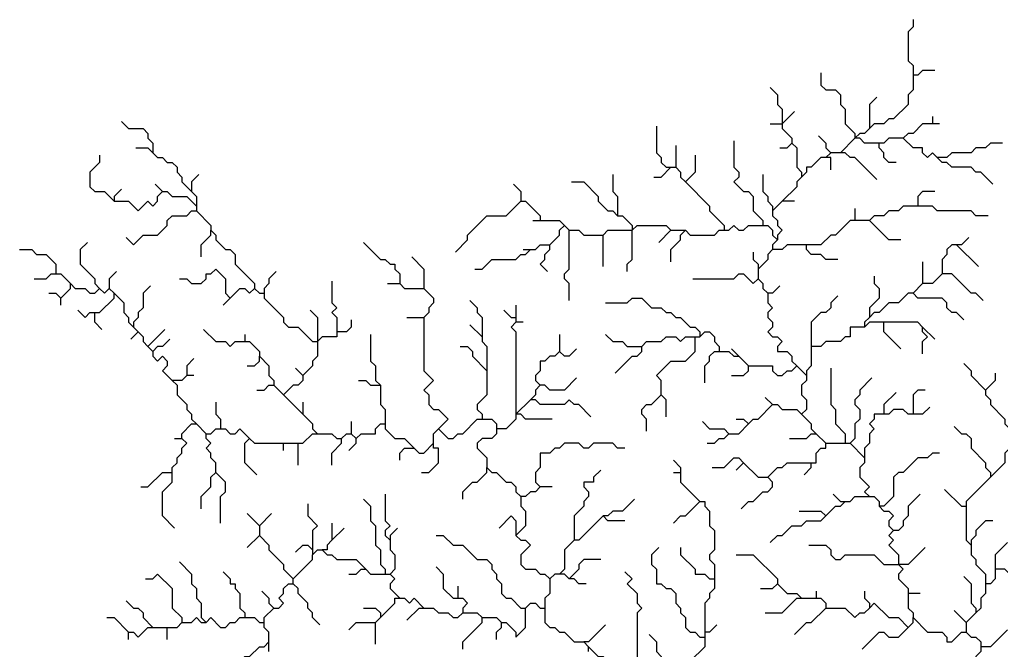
# Model space of a CAD drawing. Header units: inches. Extents: x 75.53 to 79.88, y 10.17 to 13.53.
# Drawn here: x 75.542 to 77.231, y 12.448 to 13.533 of the extents above; entities that cross this region are included whole.
import ezdxf

# ---------------------------------------------------------------- set-up
doc = ezdxf.new("R2010")
doc.units = ezdxf.units.IN
doc.header["$MEASUREMENT"] = 0
doc.layers.add('riv_cauvery', color=7, linetype='Continuous', lineweight=30, true_color=0x00ab36)

msp = doc.modelspace()

# ---------------------------------------------------------------- linework, layer by layer
at = {"layer": 'riv_cauvery'}
for p, q in [((76.875, 13.375), (76.8542, 13.3542)), ((77.1125, 13.3667), (77.1125, 13.3542)), ((76.8333, 13.3542), (76.8542, 13.3542)), ((77.125, 13.3542), (77.1125, 13.3542)), ((76.6708, 13.3167), (76.6708, 13.2792)), ((76.9792, 13.3292), (76.9542, 13.3042)), ((76.9375, 13.3042), (76.9292, 13.2958)), ((76.9542, 13.3042), (76.9375, 13.3042)), ((76.6625, 13.2792), (76.6708, 13.2792)), ((75.775, 13.25), (75.7875, 13.2375)), ((76.8542, 13.2208), (76.8375, 13.2042)), ((76.875, 13.2208), (76.8542, 13.2208)), ((75.8458, 13.2125), (75.8458, 13.2042)), ((76.9792, 13.2083), (76.9792, 13.1875)), ((76.425, 13.1875), (76.4375, 13.1875)), ((76.4792, 13.1792), (76.4875, 13.1708)), ((77.0042, 13.1875), (76.9792, 13.1875)), ((76.5458, 13.1083), (76.5458, 13.1625)), ((76.6417, 13.15), (76.6625, 13.1708)), ((76.6625, 13.1708), (76.6875, 13.1708)), ((77.1917, 13.1083), (77.1542, 13.1458)), ((76.4083, 13.1375), (76.4208, 13.1375)), ((77.0958, 13.1167), (77.0958, 13.0792)), ((76.8125, 13.1042), (76.8125, 13.0875)), ((76.175, 13.0792), (76.1958, 13.0792)), ((77.0958, 13.0792), (77.0792, 13.0625)), ((75.6958, 13.0708), (75.7042, 13.0625)), ((75.6125, 13.0417), (75.6125, 13.0542)), ((75.8917, 13.0417), (75.9042, 13.0542)), ((76.3958, 13.0417), (76.3958, 13.0208)), ((76.2083, 13.0208), (76.2375, 13.0208)), ((76.3958, 13.0208), (76.3958, 13.0125)), ((76.4083, 13.0125), (76.3958, 13.0125)), ((75.7333, 12.9833), (75.7458, 12.9958)), ((75.7375, 13.0042), (75.7458, 12.9958)), ((75.7917, 13), (75.7625, 12.9708)), ((76.3167, 13.0083), (76.3375, 12.9875)), ((77.1167, 12.9833), (77.0958, 13.0042)), ((75.9292, 12.9917), (75.9292, 12.9792)), ((76.4708, 12.9917), (76.4708, 12.9625)), ((76.7042, 12.9875), (76.7125, 12.9875)), ((75.7625, 12.9708), (75.7708, 12.9625)), ((76.7667, 12.9667), (76.7792, 12.9542)), ((76.7792, 12.9542), (76.7958, 12.9375)), ((76.0167, 12.9333), (76.0292, 12.9208)), ((76.8792, 12.9375), (76.8958, 12.9208)), ((75.8417, 12.9208), (75.8292, 12.9208)), ((75.9792, 12.9042), (75.9958, 12.8875)), ((75.9958, 12.8875), (76.0292, 12.8542)), ((76.0292, 12.875), (76.0292, 12.8542)), ((76.4208, 12.8792), (76.3958, 12.8542)), ((76.825, 12.8833), (76.8375, 12.8708)), ((76.1125, 12.8417), (76.1125, 12.8208)), ((75.8458, 12.8375), (75.8625, 12.8208)), ((75.8083, 12.8125), (75.8208, 12.8125)), ((76.1125, 12.8208), (76.1208, 12.8125)), ((76.9125, 12.8208), (76.9292, 12.8042)), ((75.9958, 12.8042), (76.0208, 12.8042)), ((75.9958, 12.7917), (75.9958, 12.8042)), ((76.0208, 12.7667), (76.0208, 12.8042)), ((76.9292, 12.8042), (76.9625, 12.8042)), ((76.9625, 12.8042), (76.9708, 12.8042)), ((76.9708, 12.8042), (76.9958, 12.7792)), ((76.775, 12.7583), (76.7875, 12.7708)), ((77.2375, 12.7708), (77.2125, 12.7458)), ((76.6667, 12.7542), (76.6792, 12.7542)), ((76.4583, 12.7292), (76.4375, 12.7292)), ((75.9333, 12.6833), (75.9542, 12.6625)), ((75.975, 12.6833), (75.9542, 12.6625)), ((75.9542, 12.6625), (75.9542, 12.6458)), ((76.0792, 12.6667), (76.0792, 12.6375)), ((76.1, 12.6583), (76.0792, 12.6375)), ((75.9333, 12.625), (75.9542, 12.6458)), ((76.0458, 12.6208), (76.0458, 12.6125)), ((76.0125, 12.5625), (76.0125, 12.5708)), ((76.1708, 12.5792), (76.1792, 12.5792)), ((76.2958, 12.5583), (76.2958, 12.5375)), ((76.8875, 12.5375), (76.9125, 12.5375)), ((76.9125, 12.55), (76.9125, 12.5375)), ((77.0917, 12.5458), (77.0708, 12.5458)), ((76.1542, 12.4958), (76.1625, 12.5042)), ((77.15, 12.5167), (77.1708, 12.4958)), ((77.1875, 12.5125), (77.1708, 12.4958)), ((75.7708, 12.4875), (75.7958, 12.4875)), ((75.7958, 12.4667), (75.7958, 12.4875)), ((76.1542, 12.4583), (76.1542, 12.4958)), ((77.1708, 12.4958), (77.1708, 12.4792)), ((75.7292, 12.4667), (75.7292, 12.4792)), ((76.7208, 12.4792), (76.7208, 12.4708)), ((75.9708, 12.4458), (75.9708, 12.4625)), ((76.5125, 12.4625), (76.5208, 12.4542)), ((76.5208, 12.4458), (76.5208, 12.4542))]:
    msp.add_line(p, q, dxfattribs=at)
for points in [[(77.0792, 13.5333), (77.0792, 13.5208), (77.0708, 13.5125), (77.0708, 13.4625), (77.0792, 13.4542), (77.0792, 13.4375)], [(76.9208, 13.4417), (76.9208, 13.4208), (76.9292, 13.4125), (76.9458, 13.4125), (76.9542, 13.4042), (76.9542, 13.3875), (76.9625, 13.3792), (76.9625, 13.3542), (76.9792, 13.3375), (76.9792, 13.3292)], [(77.0792, 13.4375), (77.0792, 13.4125), (77.0708, 13.4042), (77.0708, 13.3875), (77.0458, 13.3625), (77.0375, 13.3625), (77.0292, 13.3542), (77.0125, 13.3542), (77.0042, 13.3458)], [(77.1167, 13.4458), (77.0958, 13.4458), (77.0875, 13.4375), (77.0792, 13.4375)], [(76.8333, 13.4167), (76.8458, 13.4042), (76.8458, 13.3875), (76.8542, 13.3792), (76.8542, 13.3542)], [(77.0167, 13.4), (77.0042, 13.3875), (77.0042, 13.3458)], [(75.7167, 13.3583), (75.7292, 13.3458), (75.7542, 13.3458), (75.7625, 13.3375), (75.7625, 13.3292), (75.7708, 13.3208), (75.7708, 13.3042)], [(76.6375, 13.35), (76.6375, 13.3042), (76.6458, 13.2958), (76.6458, 13.2875), (76.6542, 13.2792), (76.6625, 13.2792)], [(76.8542, 13.3542), (76.8542, 13.3458), (76.8708, 13.3292), (76.8708, 13.3208)], [(77.1125, 13.3542), (77.0958, 13.3542), (77.0792, 13.3375), (77.0708, 13.3375), (77.0625, 13.3292)], [(76.9167, 13.3333), (76.9292, 13.3208), (76.9292, 13.3125), (76.9375, 13.3042)], [(77.0042, 13.3458), (76.9958, 13.3375), (76.9875, 13.3375), (76.9792, 13.3292)], [(76.7708, 13.325), (76.7708, 13.2792), (76.7792, 13.2708), (76.7792, 13.2625), (76.7708, 13.2542), (76.7875, 13.2375), (76.7958, 13.2375), (76.8042, 13.2292), (76.8042, 13.2042), (76.8208, 13.1875), (76.8208, 13.1792)], [(76.85, 13.3125), (76.8625, 13.3125), (76.8708, 13.3208)], [(76.8708, 13.3208), (76.8792, 13.3125), (76.8792, 13.2792), (76.8875, 13.2708), (76.8875, 13.2625)], [(77.0208, 13.3208), (76.9958, 13.3208), (76.9875, 13.3292), (76.9792, 13.3292)], [(77.0625, 13.3292), (77.0375, 13.3292), (77.0292, 13.3208), (77.0208, 13.3208)], [(77.05, 13.2875), (77.0375, 13.2875), (77.0292, 13.2958), (77.0292, 13.3042), (77.0208, 13.3125), (77.0208, 13.3208)], [(77.1208, 13.2958), (77.1125, 13.3042), (77.1042, 13.2958), (77.0958, 13.3042), (77.0958, 13.3125), (77.0792, 13.3125), (77.0625, 13.3292)], [(77.2333, 13.3208), (77.2125, 13.3208), (77.2042, 13.3125), (77.1875, 13.3125), (77.1792, 13.3042), (77.1458, 13.3042), (77.1375, 13.2958), (77.1208, 13.2958)], [(75.6792, 13.3), (75.6792, 13.2875), (75.6625, 13.2708), (75.6625, 13.2458), (75.6708, 13.2375), (75.6875, 13.2375), (75.7042, 13.2208)], [(75.7417, 13.3125), (75.7625, 13.3125), (75.7708, 13.3042)], [(75.7708, 13.3042), (75.7792, 13.2958), (75.7875, 13.2958), (75.7958, 13.2875), (75.8042, 13.2875), (75.8125, 13.2792), (75.8125, 13.2708), (75.8208, 13.2625), (75.8208, 13.2542), (75.8375, 13.2375)], [(76.7042, 13.3), (76.7042, 13.2708), (76.6875, 13.2542)], [(77.0167, 13.2583), (76.9792, 13.2958), (76.9708, 13.2958), (76.9625, 13.3042), (76.9542, 13.3042)], [(76.9292, 13.2958), (76.9208, 13.2958), (76.9042, 13.2792), (76.8958, 13.2792), (76.8958, 13.2708), (76.8875, 13.2625)], [(76.9375, 13.275), (76.9375, 13.2958), (76.9292, 13.2958)], [(77.2167, 13.25), (77.1958, 13.2708), (77.1875, 13.2708), (77.1792, 13.2792), (77.1458, 13.2792), (77.1375, 13.2875), (77.1292, 13.2875), (77.1208, 13.2958)], [(75.85, 13.2667), (75.8375, 13.2542), (75.8375, 13.2375)], [(76.5625, 13.2667), (76.5625, 13.2375), (76.5708, 13.2292), (76.5708, 13.1958)], [(76.6333, 13.2625), (76.6458, 13.2625), (76.6625, 13.2792)], [(76.6708, 13.2792), (76.6792, 13.2708), (76.6792, 13.2625), (76.6875, 13.2542)], [(76.8208, 13.2667), (76.8208, 13.2375), (76.8292, 13.2292), (76.8292, 13.2208), (76.8375, 13.2125), (76.8375, 13.2042)], [(76.3917, 13.25), (76.4042, 13.2375), (76.4042, 13.2208)], [(76.4917, 13.2542), (76.5125, 13.2542), (76.5375, 13.2292), (76.5375, 13.2208), (76.5542, 13.2042), (76.5625, 13.2042), (76.5708, 13.1958)], [(76.6875, 13.2542), (76.7292, 13.2125), (76.7292, 13.2042), (76.7542, 13.1792), (76.7542, 13.1708)], [(76.8875, 13.2625), (76.8792, 13.2542), (76.8792, 13.2458), (76.8542, 13.2208)], [(75.7167, 13.2417), (75.7042, 13.2292), (75.7042, 13.2208)], [(75.7042, 13.2208), (75.7292, 13.2208), (75.7458, 13.2042), (75.7625, 13.2208), (75.7708, 13.2125), (75.7792, 13.2208), (75.7792, 13.2292), (75.7875, 13.2375)], [(75.7875, 13.2375), (75.7958, 13.2375), (75.8042, 13.2292), (75.8292, 13.2292), (75.8458, 13.2125)], [(75.8375, 13.2375), (75.8458, 13.2292), (75.8458, 13.2125)], [(77.1167, 13.2375), (77.0958, 13.2375), (77.0875, 13.2292), (77.0875, 13.2125)], [(76.2917, 13.1333), (76.3125, 13.1542), (76.3125, 13.1625), (76.3458, 13.1958), (76.3792, 13.1958), (76.4042, 13.2208)], [(76.4042, 13.2208), (76.4125, 13.2208), (76.4375, 13.1958), (76.4375, 13.1875)], [(75.725, 13.1583), (75.7375, 13.1458), (75.7542, 13.1625), (75.7792, 13.1625), (75.7958, 13.1792), (75.7958, 13.1875), (75.8042, 13.1958), (75.8292, 13.1958), (75.8375, 13.2042), (75.8458, 13.2042)], [(75.8458, 13.2042), (75.8708, 13.1792), (75.8708, 13.1708)], [(76.5708, 13.1958), (76.5792, 13.1958), (76.5958, 13.1792), (76.5958, 13.1708)], [(76.8375, 13.2042), (76.8375, 13.1958), (76.8458, 13.1875), (76.8458, 13.1792), (76.8542, 13.1708), (76.8458, 13.1625), (76.8458, 13.1542)], [(77.0875, 13.2125), (77.0625, 13.2125), (77.0542, 13.2042), (77.0375, 13.2042), (77.0292, 13.1958), (77.0125, 13.1958), (77.0042, 13.1875)], [(77.2083, 13.1958), (77.1875, 13.1958), (77.1792, 13.2042), (77.1208, 13.2042), (77.1125, 13.2125), (77.0875, 13.2125)], [(76.4375, 13.1875), (76.4708, 13.1875), (76.4792, 13.1792)], [(76.4542, 13.1458), (76.4708, 13.1625), (76.4708, 13.1708), (76.4792, 13.1792)], [(76.5958, 13.1708), (76.6042, 13.1792), (76.6542, 13.1792), (76.6625, 13.1708)], [(76.7542, 13.1708), (76.7625, 13.1708), (76.7708, 13.1792), (76.7792, 13.1708), (76.7875, 13.1708), (76.7958, 13.1792), (76.8208, 13.1792)], [(76.8208, 13.1792), (76.8292, 13.1792), (76.8375, 13.1708), (76.8375, 13.1625), (76.8458, 13.1542)], [(76.9792, 13.1875), (76.9708, 13.1875), (76.9458, 13.1625), (76.9375, 13.1625), (76.9208, 13.1458), (76.8958, 13.1458)], [(77.0583, 13.1542), (77.0375, 13.1542), (77.0042, 13.1875)], [(75.8542, 13.125), (75.8542, 13.1458), (75.8708, 13.1625), (75.8708, 13.1708)], [(75.8708, 13.1708), (75.8792, 13.1625), (75.8792, 13.1542), (75.8958, 13.1375), (75.9042, 13.1375), (75.9125, 13.1292), (75.9125, 13.1125), (75.9458, 13.0792), (75.9458, 13.0708)], [(76.4875, 13.05), (76.4875, 13.0792), (76.4792, 13.0875), (76.4792, 13.0958), (76.4875, 13.1042), (76.4875, 13.1708)], [(76.4875, 13.1708), (76.5042, 13.1708), (76.5125, 13.1625), (76.5458, 13.1625)], [(76.5458, 13.1625), (76.5542, 13.1708), (76.5958, 13.1708)], [(76.5875, 13.1), (76.5875, 13.1125), (76.5958, 13.1208), (76.5958, 13.1708)], [(76.6625, 13.1167), (76.6625, 13.1375), (76.6792, 13.1542), (76.6792, 13.1625), (76.6875, 13.1708)], [(76.6875, 13.1708), (76.6958, 13.1625), (76.7375, 13.1625), (76.7458, 13.1708), (76.7542, 13.1708)], [(75.6583, 13.15), (75.6458, 13.1375), (75.6458, 13.1125), (75.6708, 13.0875), (75.6708, 13.0792), (75.6792, 13.0708)], [(76.1333, 13.15), (76.1625, 13.1208), (76.1708, 13.1208), (76.1792, 13.1125), (76.1875, 13.1125), (76.1875, 13.1042), (76.1958, 13.0958), (76.1958, 13.0792)], [(76.4208, 13.1375), (76.4292, 13.1375), (76.4375, 13.1458), (76.4542, 13.1458)], [(76.45, 13.1), (76.4375, 13.1125), (76.4458, 13.1208), (76.4458, 13.1292), (76.4542, 13.1375), (76.4542, 13.1458)], [(76.8458, 13.1542), (76.8375, 13.1458), (76.8375, 13.1375)], [(76.8958, 13.1458), (76.8625, 13.1458), (76.8542, 13.1375), (76.8375, 13.1375)], [(76.95, 13.1208), (76.9292, 13.1208), (76.9208, 13.1292), (76.9042, 13.1292), (76.8958, 13.1375), (76.8958, 13.1458)], [(77.1542, 13.1458), (77.1458, 13.1458), (77.1375, 13.1375), (77.1375, 13.1292), (77.1292, 13.1208), (77.1292, 13.0958)], [(77.175, 13.1583), (77.1625, 13.1458), (77.1542, 13.1458)], [(75.5417, 13.1375), (75.5625, 13.1375), (75.5708, 13.1292), (75.5875, 13.1292), (75.6042, 13.1125), (75.6042, 13.0958)], [(76.325, 13.1042), (76.3375, 13.1042), (76.3542, 13.1208), (76.3958, 13.1208), (76.4042, 13.1292), (76.4125, 13.1292), (76.4208, 13.1375)], [(76.8042, 13.1333), (76.8042, 13.1208), (76.8125, 13.1125), (76.8125, 13.1042)], [(76.8375, 13.1375), (76.8292, 13.1292), (76.8292, 13.1208), (76.8125, 13.1042)], [(76.2167, 13.125), (76.2375, 13.1042), (76.2375, 13.0708)], [(75.5667, 13.0875), (75.5875, 13.0875), (75.5958, 13.0958), (75.6042, 13.0958)], [(75.6042, 13.0958), (75.6125, 13.0958), (75.6292, 13.0792)], [(75.7083, 13.1), (75.6958, 13.0875), (75.6958, 13.0708)], [(75.8167, 13.0875), (75.8292, 13.0875), (75.8375, 13.0792), (75.8542, 13.0792), (75.8625, 13.0875), (75.8625, 13.0958), (75.8708, 13.0958), (75.8792, 13.1042), (75.8958, 13.0875), (75.8958, 13.0625), (75.9042, 13.0542)], [(75.9833, 13.1), (75.9708, 13.0875), (75.9708, 13.0792), (75.9625, 13.0708), (75.9625, 13.0625)], [(76.7, 13.0875), (76.7708, 13.0875), (76.7792, 13.0958), (76.7875, 13.0958), (76.8042, 13.0792), (76.8125, 13.0875)], [(77.1292, 13.0958), (77.1125, 13.0792), (77.0958, 13.0792)], [(77.2, 13.05), (77.1875, 13.0625), (77.1792, 13.0625), (77.1458, 13.0958), (77.1292, 13.0958)], [(75.6125, 13.0542), (75.6292, 13.0708), (75.6292, 13.0792)], [(75.6292, 13.0792), (75.6375, 13.0708), (75.6542, 13.0708), (75.6625, 13.0625), (75.6708, 13.0625), (75.6792, 13.0708)], [(76.0792, 13.0833), (76.0792, 13.0458), (76.0875, 13.0375), (76.0792, 13.0292), (76.0875, 13.0208), (76.0875, 12.9958)], [(76.1958, 13.0792), (76.2042, 13.0708), (76.2375, 13.0708)], [(76.8125, 13.0875), (76.8208, 13.0792), (76.8208, 13.0708), (76.8292, 13.0625)], [(77.0125, 13.0917), (77.0125, 13.0792), (77.0208, 13.0708), (77.0208, 13.0542), (77.0042, 13.0375), (77.0042, 13.0208)], [(75.5917, 13.0625), (75.6042, 13.0625), (75.6125, 13.0542)], [(75.6708, 13.0292), (75.6792, 13.0292), (75.7042, 13.0542), (75.7042, 13.0625)], [(75.6792, 13.0708), (75.6875, 13.0625), (75.6958, 13.0708)], [(75.7042, 13.0625), (75.7208, 13.0458), (75.7208, 13.0292), (75.7292, 13.0208), (75.7292, 13.0125), (75.7375, 13.0042)], [(75.7667, 13.075), (75.7542, 13.0625), (75.7542, 13.0375), (75.7458, 13.0292), (75.7458, 13.0208), (75.7375, 13.0125), (75.7375, 13.0042)], [(75.9042, 13.0542), (75.9208, 13.0708), (75.9292, 13.0708), (75.9375, 13.0625), (75.9458, 13.0708)], [(75.9458, 13.0708), (75.9542, 13.0625), (75.9625, 13.0625)], [(75.9625, 13.0625), (75.9625, 13.0542), (75.9958, 13.0208), (75.9958, 13.0125), (76.0042, 13.0042), (76.0208, 13.0042), (76.0458, 12.9792), (76.0542, 12.9792)], [(76.2375, 13.0708), (76.2542, 13.0542), (76.2542, 13.0458), (76.2458, 13.0375), (76.2458, 13.0292), (76.2375, 13.0208)], [(76.85, 13.075), (76.8375, 13.0625), (76.8292, 13.0625)], [(76.8292, 13.0625), (76.8292, 13.0458), (76.8375, 13.0375), (76.8292, 13.0292), (76.8292, 13.0208), (76.8375, 13.0125), (76.8375, 13.0042), (76.8292, 12.9958), (76.8375, 12.9875), (76.8458, 12.9875), (76.8542, 12.9792), (76.8458, 12.9708), (76.8458, 12.9625), (76.8625, 12.9625), (76.8708, 12.9542), (76.8708, 12.9458), (76.8792, 12.9375)], [(77.0792, 13.0625), (77.0708, 13.0625), (77.0542, 13.0458), (77.0375, 13.0458), (77.0208, 13.0292), (77.0125, 13.0292), (77.0042, 13.0208)], [(77.1667, 13.0167), (77.1542, 13.0292), (77.1458, 13.0292), (77.1375, 13.0375), (77.1375, 13.0458), (77.1292, 13.0542), (77.0875, 13.0542), (77.0792, 13.0625)], [(76.3167, 13.05), (76.3292, 13.0375), (76.3292, 13.0292), (76.3375, 13.0208), (76.3375, 12.9875)], [(76.55, 13.0458), (76.5875, 13.0458), (76.5958, 13.0542), (76.6125, 13.0542), (76.6292, 13.0375), (76.6458, 13.0375), (76.6542, 13.0292), (76.6625, 13.0292), (76.6708, 13.0208), (76.6792, 13.0208), (76.6958, 13.0042), (76.7042, 13.0042), (76.7125, 12.9958), (76.7125, 12.9875)], [(76.95, 13.0583), (76.9375, 13.0458), (76.9375, 13.0375), (76.9292, 13.0292), (76.9208, 13.0292), (76.9042, 13.0125), (76.9042, 12.9708)], [(75.6417, 13.0333), (75.6542, 13.0208), (75.6625, 13.0292), (75.6708, 13.0292)], [(75.6833, 13), (75.6708, 13.0125), (75.6708, 13.0292)], [(76.0417, 13.0333), (76.0542, 13.0208), (76.0542, 12.9792)], [(76.375, 13.0333), (76.3875, 13.0208), (76.3958, 13.0208)], [(76.1125, 13.0167), (76.1125, 13.0042), (76.1042, 12.9958), (76.0875, 12.9958)], [(76.2375, 13.0208), (76.2375, 12.9292), (76.2542, 12.9125), (76.2375, 12.8958), (76.2458, 12.8875), (76.2458, 12.8708), (76.2542, 12.8625), (76.2625, 12.8625), (76.2792, 12.8458), (76.2625, 12.8292)], [(76.3958, 13.0125), (76.3875, 13.0042), (76.3958, 12.9958), (76.3958, 12.8542)], [(77.0042, 13.0208), (76.9958, 13.0125), (76.9958, 13.0042)], [(77.0292, 13.0125), (77.0042, 13.0125), (76.9958, 13.0042)], [(77.0958, 13.0042), (77.0875, 13.0125), (77.0292, 13.0125)], [(77.0583, 12.9667), (77.0292, 12.9958), (77.0292, 13.0125)], [(75.7458, 12.9958), (75.7542, 12.9875), (75.7542, 12.9792), (75.7625, 12.9708)], [(75.8583, 13), (75.8792, 12.9792), (75.8958, 12.9792), (75.9042, 12.9708), (75.9125, 12.9792), (75.9292, 12.9792)], [(76.0875, 12.9958), (76.0875, 12.9875), (76.0625, 12.9875), (76.0542, 12.9792)], [(76.7125, 12.9875), (76.7208, 12.9958), (76.7292, 12.9958), (76.7375, 12.9875), (76.7375, 12.9792), (76.7458, 12.9708), (76.7458, 12.9625)], [(76.9958, 13.0042), (76.9708, 13.0042), (76.9708, 12.9875), (76.9625, 12.9875), (76.9542, 12.9792), (76.9292, 12.9792), (76.9208, 12.9708), (76.9042, 12.9708)], [(77.0958, 12.9583), (77.0958, 12.9792), (77.1042, 12.9875), (77.0958, 12.9958), (77.0958, 13.0042)], [(75.8, 12.9833), (75.7875, 12.9708), (75.7792, 12.9708), (75.7708, 12.9625)], [(75.9292, 12.9792), (75.9375, 12.9792), (75.9542, 12.9625), (75.9542, 12.9542)], [(76.0542, 12.9792), (76.0542, 12.9542), (76.0458, 12.9458), (76.0458, 12.9375), (76.0292, 12.9208)], [(76.1458, 12.9917), (76.1458, 12.9458), (76.1542, 12.9375), (76.1542, 12.9125), (76.1625, 12.9042)], [(76.3375, 12.9875), (76.3375, 12.9792), (76.3458, 12.9708), (76.3458, 12.9292)], [(76.55, 12.9917), (76.5625, 12.9792), (76.5792, 12.9792), (76.5875, 12.9708), (76.6125, 12.9708)], [(76.6125, 12.9708), (76.6208, 12.9792), (76.6458, 12.9792), (76.6542, 12.9875), (76.6708, 12.9875), (76.6792, 12.9792), (76.6875, 12.9875), (76.7042, 12.9875)], [(76.6458, 12.8875), (76.6458, 12.9125), (76.6375, 12.9208), (76.6625, 12.9458), (76.6875, 12.9458), (76.7042, 12.9625), (76.7042, 12.9875)], [(75.7708, 12.9625), (75.7708, 12.9542), (75.7792, 12.9458), (75.7875, 12.9542), (75.7958, 12.9458), (75.7958, 12.9375), (75.7875, 12.9292), (75.8042, 12.9125)], [(76.3, 12.9708), (76.3125, 12.9708), (76.3208, 12.9625), (76.3208, 12.9542), (76.3458, 12.9292)], [(76.4708, 12.9625), (76.4625, 12.9542), (76.4542, 12.9542), (76.4458, 12.9458), (76.4375, 12.9458), (76.4375, 12.9292), (76.4292, 12.9208), (76.4292, 12.9125), (76.4375, 12.9042)], [(76.5, 12.9667), (76.4875, 12.9542), (76.4792, 12.9542), (76.4708, 12.9625)], [(76.5667, 12.925), (76.5958, 12.9542), (76.6042, 12.9542), (76.6125, 12.9625), (76.6125, 12.9708)], [(76.7208, 12.9083), (76.7208, 12.9375), (76.7292, 12.9458), (76.7292, 12.9542), (76.7375, 12.9625), (76.7458, 12.9625)], [(76.7458, 12.9625), (76.7625, 12.9625), (76.7708, 12.9542), (76.7792, 12.9542)], [(76.9042, 12.9708), (76.9042, 12.9375), (76.8958, 12.9292), (76.8958, 12.9208)], [(75.8417, 12.95), (75.8292, 12.9375), (75.8292, 12.9208)], [(75.9333, 12.9375), (75.9458, 12.9375), (75.9542, 12.9458), (75.9542, 12.9542)], [(75.9542, 12.9542), (75.9708, 12.9375), (75.9708, 12.9208), (75.9792, 12.9125), (75.9792, 12.9042)], [(76.3458, 12.9292), (76.3458, 12.8875), (76.3292, 12.8708), (76.3292, 12.8625), (76.3375, 12.8542), (76.3375, 12.8458)], [(76.7667, 12.9208), (76.7875, 12.9208), (76.7958, 12.9292), (76.7958, 12.9375)], [(76.7958, 12.9375), (76.8375, 12.9375), (76.8375, 12.9292), (76.8458, 12.9208), (76.8542, 12.9208), (76.8625, 12.9292), (76.8708, 12.9292), (76.8792, 12.9375)], [(76.9375, 12.9333), (76.9375, 12.8708), (76.9458, 12.8625), (76.9458, 12.8375), (76.9625, 12.8208), (76.9625, 12.8042)], [(77.1667, 12.9417), (77.1792, 12.9292), (77.1792, 12.9208), (77.2042, 12.8958)], [(75.8292, 12.9208), (75.8208, 12.9125), (75.8042, 12.9125)], [(75.8042, 12.9125), (75.8125, 12.9042), (75.8125, 12.8875), (75.8292, 12.8708), (75.8292, 12.8625), (75.8375, 12.8542), (75.8375, 12.8458), (75.8458, 12.8375)], [(76.0292, 12.9208), (76.0292, 12.9125), (76.0208, 12.9042), (76.0125, 12.9042), (75.9958, 12.8875)], [(76.125, 12.9125), (76.1375, 12.9125), (76.1458, 12.9042), (76.1625, 12.9042)], [(76.5, 12.9167), (76.4792, 12.8958), (76.4542, 12.8958), (76.4458, 12.9042), (76.4375, 12.9042)], [(76.8958, 12.9208), (76.8958, 12.9125), (76.8875, 12.9042), (76.8875, 12.8875), (76.8958, 12.8792), (76.8958, 12.8625), (76.8875, 12.8542)], [(77.0083, 12.9167), (76.9875, 12.8958), (76.9875, 12.8875), (76.9792, 12.8792), (76.9792, 12.8708), (76.9875, 12.8625), (76.9875, 12.8458), (76.9792, 12.8375), (76.9792, 12.8125), (76.9708, 12.8042)], [(77.2208, 12.925), (77.2208, 12.9125), (77.2042, 12.8958)], [(75.95, 12.8958), (75.9625, 12.8958), (75.9708, 12.9042), (75.9792, 12.9042)], [(76.1625, 12.9042), (76.1625, 12.8708), (76.1708, 12.8625), (76.1708, 12.8375)], [(76.4375, 12.9042), (76.4292, 12.8958), (76.4292, 12.8875), (76.4208, 12.8792)], [(77.05, 12.8917), (77.0292, 12.8708), (77.0292, 12.8542)], [(77.1, 12.8958), (77.0875, 12.8958), (77.0792, 12.8875), (77.0792, 12.8542)], [(77.2042, 12.8958), (77.2042, 12.8875), (77.2125, 12.8792), (77.2125, 12.8708), (77.2375, 12.8458), (77.2375, 12.8375), (77.2458, 12.8292), (77.2458, 12.7958), (77.2375, 12.7875), (77.2375, 12.7708)], [(75.8792, 12.875), (75.8792, 12.8542), (75.8875, 12.8458), (75.8875, 12.8292)], [(76.525, 12.85), (76.5042, 12.8708), (76.4958, 12.8708), (76.4875, 12.8792), (76.4792, 12.8708), (76.4375, 12.8708), (76.4292, 12.8792), (76.4208, 12.8792)], [(76.6208, 12.825), (76.6208, 12.8458), (76.6125, 12.8542), (76.6125, 12.8625), (76.6208, 12.8708), (76.6292, 12.8708), (76.6458, 12.8875)], [(76.6542, 12.85), (76.6542, 12.8792), (76.6458, 12.8875)], [(76.7958, 12.8375), (76.8042, 12.8458), (76.8125, 12.8458), (76.8375, 12.8708)], [(76.8375, 12.8708), (76.8458, 12.8708), (76.8542, 12.8625), (76.8792, 12.8625), (76.8875, 12.8542)], [(77.0792, 12.8542), (77.0708, 12.8542), (77.0625, 12.8625), (77.0458, 12.8625), (77.0375, 12.8542), (77.0292, 12.8542)], [(77.1083, 12.8667), (77.0958, 12.8542), (77.0792, 12.8542)], [(76.0292, 12.8542), (76.0458, 12.8375), (76.0458, 12.8292), (76.0542, 12.8208)], [(76.2625, 12.8292), (76.2792, 12.8125), (76.2875, 12.8125), (76.2958, 12.8208), (76.3042, 12.8208), (76.3292, 12.8458), (76.3375, 12.8458)], [(76.3375, 12.8458), (76.3542, 12.8458), (76.3625, 12.8375), (76.3625, 12.8292)], [(76.3958, 12.8542), (76.3958, 12.8458), (76.3792, 12.8292), (76.3625, 12.8292)], [(76.4583, 12.8458), (76.4125, 12.8458), (76.4042, 12.8542), (76.3958, 12.8542)], [(76.7167, 12.8417), (76.7292, 12.8292), (76.7542, 12.8292), (76.7625, 12.8208)], [(76.775, 12.8458), (76.7875, 12.8458), (76.7958, 12.8375)], [(76.8875, 12.8542), (76.9042, 12.8375), (76.9042, 12.8292), (76.9125, 12.8208)], [(77.0292, 12.8542), (77.0125, 12.8542), (77.0125, 12.8458), (77.0042, 12.8375), (77.0125, 12.8292), (77.0042, 12.8208), (77.0042, 12.8042), (76.9958, 12.7958), (76.9958, 12.7792)], [(75.8208, 12.8125), (75.8208, 12.8208), (75.8375, 12.8375), (75.8458, 12.8375)], [(75.8625, 12.8208), (75.8708, 12.8208), (75.8792, 12.8292), (75.8875, 12.8292)], [(75.8875, 12.8292), (75.8958, 12.8292), (75.9042, 12.8208), (75.9125, 12.8208), (75.9208, 12.8292), (75.9375, 12.8125)], [(76.1208, 12.8125), (76.1292, 12.8208), (76.1542, 12.8208), (76.1542, 12.8292), (76.1625, 12.8375), (76.1708, 12.8375)], [(76.1708, 12.8375), (76.1708, 12.8292), (76.1875, 12.8125), (76.2042, 12.8125), (76.2208, 12.7958)], [(76.2542, 12.8042), (76.2542, 12.8208), (76.2625, 12.8292)], [(76.3625, 12.8292), (76.3625, 12.8208), (76.3542, 12.8125), (76.3375, 12.8125), (76.3292, 12.8042), (76.3292, 12.7958), (76.3458, 12.7792), (76.3458, 12.7625)], [(76.7625, 12.8208), (76.7792, 12.8208), (76.7958, 12.8375)], [(77.15, 12.8333), (77.1625, 12.8208), (77.1708, 12.8208), (77.1792, 12.8125), (77.1792, 12.7958), (77.2042, 12.7708), (77.2042, 12.7625), (77.2125, 12.7542), (77.2125, 12.7458)], [(75.8042, 12.7542), (75.8042, 12.7625), (75.8125, 12.7708), (75.8125, 12.7792), (75.8208, 12.7875), (75.8208, 12.7958), (75.8292, 12.8042), (75.8208, 12.8125)], [(75.8792, 12.7542), (75.8792, 12.7708), (75.8708, 12.7792), (75.8708, 12.7875), (75.8625, 12.7958), (75.8708, 12.8042), (75.8625, 12.8125), (75.8625, 12.8208)], [(75.95, 12.75), (75.9292, 12.7708), (75.9292, 12.8042), (75.9375, 12.8125)], [(75.9375, 12.8125), (75.9458, 12.8042), (75.9958, 12.8042)], [(76.0208, 12.8042), (76.0292, 12.8042), (76.0458, 12.8208), (76.0542, 12.8208)], [(76.0542, 12.8208), (76.0792, 12.8208), (76.0875, 12.8125), (76.0958, 12.8125)], [(76.0792, 12.7667), (76.0792, 12.7875), (76.0958, 12.8042), (76.0958, 12.8125)], [(76.0958, 12.8125), (76.1042, 12.8208), (76.1125, 12.8208)], [(76.1083, 12.7917), (76.1208, 12.8042), (76.1208, 12.8125)], [(76.725, 12.8042), (76.7375, 12.8042), (76.7458, 12.8125), (76.7542, 12.8125), (76.7625, 12.8208)], [(76.8667, 12.8125), (76.8958, 12.8125), (76.9042, 12.8208), (76.9125, 12.8208)], [(76.1958, 12.775), (76.1958, 12.7875), (76.2042, 12.7958), (76.2208, 12.7958)], [(76.2208, 12.7958), (76.2292, 12.7875), (76.2375, 12.7875), (76.2542, 12.8042)], [(76.2333, 12.7542), (76.2458, 12.7542), (76.2625, 12.7708), (76.2625, 12.7958), (76.2542, 12.7958), (76.2542, 12.8042)], [(76.5833, 12.7958), (76.5708, 12.7958), (76.5625, 12.8042), (76.5292, 12.8042), (76.5208, 12.7958), (76.5125, 12.7958), (76.5042, 12.8042), (76.4792, 12.8042), (76.4708, 12.7958), (76.4625, 12.7958), (76.4542, 12.7875), (76.4375, 12.7875), (76.4375, 12.7625), (76.4292, 12.7542), (76.4292, 12.7375), (76.4375, 12.7292)], [(76.9042, 12.7708), (76.9125, 12.7708), (76.9125, 12.7875), (76.9208, 12.7958), (76.9292, 12.7958), (76.9292, 12.8042)], [(76.6667, 12.775), (76.6792, 12.7625), (76.6792, 12.7542)], [(76.7333, 12.7625), (76.7542, 12.7625), (76.7708, 12.7792), (76.7792, 12.7792), (76.7875, 12.7708)], [(76.9958, 12.7792), (76.9958, 12.7708), (76.9875, 12.7625), (76.9875, 12.7458), (77.0042, 12.7292), (76.9958, 12.7208), (77.0042, 12.7125)], [(77.125, 12.7875), (77.1125, 12.7875), (77.1042, 12.7792), (77.0875, 12.7792), (77.0625, 12.7542), (77.0542, 12.7542), (77.0458, 12.7458), (77.0458, 12.7125), (77.0292, 12.6958), (77.0208, 12.6958)], [(76.3042, 12.7083), (76.3042, 12.7208), (76.3208, 12.7375), (76.3292, 12.7375), (76.3458, 12.7542), (76.3458, 12.7625)], [(76.3458, 12.7625), (76.3542, 12.7542), (76.3625, 12.7542), (76.3792, 12.7375), (76.3875, 12.7375), (76.3958, 12.7292), (76.3958, 12.7208), (76.4042, 12.7125)], [(76.5417, 12.7583), (76.5292, 12.7458), (76.5292, 12.7375), (76.5125, 12.7375), (76.5125, 12.7292), (76.5208, 12.7208), (76.5208, 12.7125), (76.5125, 12.7042), (76.5125, 12.6958), (76.4958, 12.6792), (76.4958, 12.6375)], [(76.7875, 12.7708), (76.8125, 12.7458), (76.8292, 12.7458)], [(76.8292, 12.7458), (76.8458, 12.7625), (76.8542, 12.7625), (76.8625, 12.7708), (76.9042, 12.7708)], [(76.8917, 12.75), (76.9042, 12.7625), (76.9042, 12.7708)], [(75.75, 12.7292), (75.7625, 12.7292), (75.7875, 12.7542), (75.8042, 12.7542)], [(75.8083, 12.6583), (75.7875, 12.6792), (75.7875, 12.7208), (75.8042, 12.7375), (75.8042, 12.7542)], [(75.8542, 12.6917), (75.8542, 12.7125), (75.8708, 12.7292), (75.8708, 12.7458), (75.8792, 12.7542)], [(75.8875, 12.6667), (75.8875, 12.7125), (75.8958, 12.7208), (75.8958, 12.7375), (75.8792, 12.7542)], [(76.6792, 12.7542), (76.6792, 12.7375), (76.7125, 12.7042)], [(76.7833, 12.6917), (76.7958, 12.7042), (76.8042, 12.7042), (76.8208, 12.7208), (76.8292, 12.7208), (76.8375, 12.7292), (76.8375, 12.7375), (76.8292, 12.7458)], [(77.2125, 12.7458), (77.1708, 12.7042), (77.1708, 12.6958)], [(76.4375, 12.7292), (76.4292, 12.7208), (76.4208, 12.7208), (76.4125, 12.7125), (76.4042, 12.7125)], [(77.1333, 12.725), (77.1625, 12.6958), (77.1708, 12.6958)], [(76.1333, 12.7083), (76.1458, 12.6958), (76.1458, 12.6708), (76.1542, 12.6625), (76.1542, 12.6292), (76.1625, 12.6208), (76.1625, 12.5958), (76.1708, 12.5875), (76.1708, 12.5792)], [(76.1708, 12.7167), (76.1708, 12.6708), (76.1792, 12.6625), (76.1708, 12.6542), (76.1708, 12.6458), (76.1792, 12.6375)], [(76.4042, 12.7125), (76.4042, 12.6958), (76.4125, 12.6875), (76.4125, 12.6625), (76.3958, 12.6458)], [(76.6, 12.7083), (76.5792, 12.6875), (76.5625, 12.6875), (76.5542, 12.6792), (76.5458, 12.6792)], [(76.9417, 12.7167), (76.9542, 12.7042), (76.9625, 12.7042)], [(76.9625, 12.7042), (76.9708, 12.7042), (76.9792, 12.7125), (77.0042, 12.7125)], [(77.0042, 12.7125), (77.0125, 12.7125), (77.0208, 12.7042), (77.0208, 12.6958)], [(77.0917, 12.7167), (77.0708, 12.6958), (77.0708, 12.6792), (77.0625, 12.6708), (77.0625, 12.6625), (77.0542, 12.6542), (77.0458, 12.6542)], [(76.0375, 12.7), (76.0375, 12.6792), (76.0542, 12.6625), (76.0458, 12.6542), (76.0458, 12.6208)], [(76.6667, 12.6667), (76.6792, 12.6792), (76.6875, 12.6792), (76.7125, 12.7042)], [(76.7125, 12.7042), (76.7208, 12.7042), (76.7208, 12.6958), (76.7292, 12.6875), (76.7292, 12.6625), (76.7375, 12.6542), (76.7375, 12.6208), (76.7292, 12.6125), (76.7292, 12.6042), (76.7375, 12.5958), (76.7375, 12.5708)], [(76.9292, 12.6792), (76.9458, 12.6958), (76.9542, 12.6958), (76.9625, 12.7042)], [(77.0208, 12.6958), (77.0292, 12.6875), (77.0375, 12.6875), (77.0458, 12.6792), (77.0375, 12.6708), (77.0375, 12.6625), (77.0458, 12.6542)], [(77.1708, 12.6958), (77.1708, 12.6375), (77.1792, 12.6292)], [(76.3667, 12.6583), (76.3875, 12.6792), (76.3958, 12.6708), (76.3958, 12.6458)], [(76.5458, 12.6792), (76.5042, 12.6375), (76.4958, 12.6375)], [(76.5833, 12.6708), (76.5542, 12.6708), (76.5458, 12.6792)], [(76.8333, 12.6333), (76.8458, 12.6458), (76.8542, 12.6458), (76.8708, 12.6625), (76.8875, 12.6625), (76.8958, 12.6708), (76.9208, 12.6708), (76.9292, 12.6792)], [(76.8833, 12.6875), (76.9208, 12.6875), (76.9292, 12.6792)], [(76.1917, 12.6583), (76.1792, 12.6458), (76.1792, 12.6375)], [(77.2167, 12.6708), (77.2042, 12.6708), (77.1875, 12.6542), (77.1875, 12.6458), (77.1792, 12.6375), (77.1792, 12.6292)], [(75.9542, 12.6458), (75.9708, 12.6292), (75.9708, 12.6208), (75.9958, 12.5958), (75.9958, 12.5875), (76.0125, 12.5708)], [(76.2583, 12.6458), (76.2708, 12.6458), (76.2875, 12.6292), (76.3042, 12.6292), (76.3292, 12.6042), (76.3458, 12.6042), (76.3542, 12.5958), (76.3542, 12.5875), (76.3625, 12.5792), (76.3625, 12.5708), (76.3708, 12.5625), (76.3708, 12.5458), (76.3792, 12.5375), (76.3875, 12.5375), (76.4042, 12.5208), (76.4125, 12.5208)], [(76.3958, 12.6458), (76.4042, 12.6375), (76.4125, 12.6375), (76.4208, 12.6292), (76.4042, 12.6125), (76.4042, 12.5958), (76.4125, 12.5875), (76.4292, 12.5875), (76.4375, 12.5792), (76.4458, 12.5792), (76.4542, 12.5708)], [(77.0458, 12.6542), (77.0375, 12.6458), (77.0458, 12.6375), (77.0375, 12.6292), (77.0542, 12.6125), (77.0542, 12.5958)], [(76.0167, 12.6167), (76.0292, 12.6292), (76.0375, 12.6292), (76.0458, 12.6208)], [(76.0792, 12.6375), (76.0708, 12.6292), (76.0708, 12.6208), (76.0625, 12.6208)], [(76.1792, 12.6375), (76.1792, 12.6208), (76.1875, 12.6125), (76.1875, 12.5875), (76.1792, 12.5792)], [(76.4958, 12.6375), (76.4792, 12.6208), (76.4792, 12.5875), (76.4708, 12.5792)], [(76.6417, 12.625), (76.6292, 12.6125), (76.6292, 12.5958), (76.6375, 12.5875), (76.6375, 12.5625), (76.6458, 12.5625), (76.6542, 12.5542), (76.6625, 12.5542), (76.6708, 12.5458), (76.6708, 12.5292), (76.6792, 12.5208), (76.6792, 12.5125), (76.6875, 12.5042), (76.6875, 12.4875), (76.6958, 12.4792), (76.7042, 12.4792), (76.7125, 12.4708), (76.7208, 12.4708)], [(76.6792, 12.625), (76.6792, 12.6125), (76.7042, 12.5875), (76.7042, 12.5792), (76.7208, 12.5792), (76.7292, 12.5708), (76.7375, 12.5708)], [(76.9, 12.6292), (76.9292, 12.6292), (76.9375, 12.6208), (76.9375, 12.6125), (76.9458, 12.6042), (76.9542, 12.6042), (76.9625, 12.6125), (77.0125, 12.6125), (77.0292, 12.5958), (77.0542, 12.5958)], [(77.1, 12.625), (77.0708, 12.5958), (77.0542, 12.5958)], [(77.1792, 12.6292), (77.1792, 12.6125), (77.1875, 12.6042), (77.1875, 12.5958), (77.2042, 12.5792), (77.2042, 12.5625)], [(77.2417, 12.6333), (77.2208, 12.6125), (77.2208, 12.5875)], [(76.0125, 12.5708), (76.0458, 12.6042), (76.0458, 12.6125)], [(76.0458, 12.6125), (76.0542, 12.6208), (76.0625, 12.6208)], [(76.0625, 12.6208), (76.0708, 12.6125), (76.0792, 12.6125), (76.0875, 12.6042), (76.1208, 12.6042), (76.1375, 12.5875)], [(76.775, 12.6125), (76.8042, 12.6125), (76.8458, 12.5708), (76.8458, 12.5625)], [(75.8167, 12.6), (75.8375, 12.5792), (75.8375, 12.5625), (75.8458, 12.5542), (75.8458, 12.5375), (75.8542, 12.5292), (75.8542, 12.5042), (75.8625, 12.4958)], [(76.1083, 12.5792), (76.1208, 12.5792), (76.1292, 12.5875), (76.1375, 12.5875)], [(76.1375, 12.5875), (76.1458, 12.5792), (76.1708, 12.5792)], [(76.2583, 12.5917), (76.2708, 12.5792), (76.2708, 12.5542), (76.2875, 12.5375), (76.2958, 12.5375)], [(76.5417, 12.6042), (76.5125, 12.6042), (76.5042, 12.5958), (76.5042, 12.5875), (76.4875, 12.5708)], [(77.0542, 12.5958), (77.0625, 12.5875), (77.0542, 12.5792), (77.0542, 12.5708), (77.0708, 12.5542), (77.0708, 12.5458)], [(77.2208, 12.5875), (77.2208, 12.5708), (77.2125, 12.5625), (77.2042, 12.5625)], [(77.2917, 12.5417), (77.2792, 12.5542), (77.2792, 12.5625), (77.2708, 12.5625), (77.2542, 12.5792), (77.2458, 12.5792), (77.2375, 12.5875), (77.2208, 12.5875)], [(75.7583, 12.5708), (75.7708, 12.5708), (75.7792, 12.5792), (75.8042, 12.5542), (75.8042, 12.5208), (75.8208, 12.5042), (75.8208, 12.4958)], [(75.8917, 12.5833), (75.9042, 12.5708), (75.9042, 12.5625), (75.9125, 12.5625), (75.9125, 12.5542), (75.9208, 12.5458), (75.9208, 12.5208), (75.9292, 12.5125), (75.9292, 12.5042)], [(76.1792, 12.5792), (76.1875, 12.5708), (76.1792, 12.5625), (76.1792, 12.5542), (76.1958, 12.5375)], [(76.4542, 12.5708), (76.4542, 12.5458), (76.4458, 12.5375), (76.4458, 12.5208)], [(76.4708, 12.5792), (76.4625, 12.5792), (76.4542, 12.5708)], [(76.4875, 12.5708), (76.4792, 12.5792), (76.4708, 12.5792)], [(76.5167, 12.5625), (76.5042, 12.5625), (76.4958, 12.5708), (76.4875, 12.5708)], [(76.5833, 12.5833), (76.5958, 12.5708), (76.5875, 12.5625), (76.6042, 12.5458), (76.6042, 12.5292), (76.6125, 12.5208), (76.6042, 12.5125), (76.6042, 12.4208)], [(76.7375, 12.5708), (76.7375, 12.5542), (76.7292, 12.5458), (76.7292, 12.5375), (76.7208, 12.5292), (76.7208, 12.4792)], [(77.1667, 12.575), (77.1792, 12.5625), (77.1792, 12.5292), (77.1875, 12.5208), (77.1875, 12.5125)], [(75.9792, 12.5208), (75.9875, 12.5208), (75.9958, 12.5292), (75.9875, 12.5375), (75.9958, 12.5458), (75.9958, 12.5542), (76.0042, 12.5625), (76.0125, 12.5625)], [(76.0583, 12.4917), (76.0458, 12.5042), (76.0458, 12.5125), (76.0375, 12.5208), (76.0375, 12.5292), (76.0208, 12.5458), (76.0208, 12.5542), (76.0125, 12.5625)], [(76.8167, 12.5542), (76.8375, 12.5542), (76.8458, 12.5625)], [(76.8458, 12.5625), (76.8625, 12.5458), (76.8792, 12.5458), (76.8875, 12.5375)], [(77.2042, 12.5625), (77.2042, 12.5458), (77.1958, 12.5375), (77.1958, 12.5208), (77.1875, 12.5125)], [(75.9583, 12.55), (75.9708, 12.5375), (75.9708, 12.5292), (75.9792, 12.5208)], [(76.1625, 12.5042), (76.1875, 12.5292), (76.1875, 12.5375), (76.1958, 12.5375)], [(76.1958, 12.5375), (76.2042, 12.5375), (76.2125, 12.5292), (76.2208, 12.5375), (76.2375, 12.5208)], [(76.2958, 12.5375), (76.3042, 12.5375), (76.3125, 12.5292), (76.3042, 12.5208), (76.3042, 12.5125)], [(76.825, 12.5125), (76.8542, 12.5125), (76.8792, 12.5375), (76.8875, 12.5375)], [(76.9125, 12.5375), (76.9208, 12.5375), (76.9292, 12.5292), (76.9292, 12.5208)], [(76.9958, 12.55), (76.9958, 12.5375), (77.0042, 12.5292), (77.0042, 12.5208)], [(77.0708, 12.5458), (77.0708, 12.5208), (77.0792, 12.5125), (77.0792, 12.5042)], [(75.725, 12.5333), (75.7375, 12.5208), (75.7458, 12.5208), (75.7542, 12.5125), (75.7542, 12.5042), (75.7708, 12.4875)], [(75.9625, 12.4958), (75.9625, 12.5042), (75.9792, 12.5208)], [(76.1333, 12.5208), (76.1542, 12.5208), (76.1625, 12.5125), (76.1625, 12.5042)], [(76.2083, 12.5), (76.2292, 12.5208), (76.2375, 12.5208)], [(76.2375, 12.5208), (76.2542, 12.5208), (76.2625, 12.5125), (76.2792, 12.5125), (76.2875, 12.5042), (76.2958, 12.5042), (76.3042, 12.5125)], [(76.3708, 12.4958), (76.3792, 12.4958), (76.3958, 12.4792), (76.3958, 12.4708), (76.4125, 12.4875), (76.4125, 12.5208)], [(76.4125, 12.5208), (76.4208, 12.5292), (76.4292, 12.5292), (76.4375, 12.5208), (76.4458, 12.5208)], [(76.4458, 12.5208), (76.4458, 12.4958), (76.4542, 12.4875), (76.4625, 12.4875), (76.4708, 12.4792), (76.4792, 12.4792), (76.4958, 12.4625), (76.5125, 12.4625)], [(76.875, 12.475), (76.8958, 12.4958), (76.9042, 12.4958), (76.9292, 12.5208)], [(76.9292, 12.5208), (76.9625, 12.5208), (76.9792, 12.5042), (76.9875, 12.5125), (76.9958, 12.5125), (77.0042, 12.5208)], [(77.0042, 12.5208), (77.0125, 12.5292), (77.0375, 12.5042), (77.0542, 12.5042), (77.0708, 12.4875)], [(75.6917, 12.5042), (75.7042, 12.5042), (75.7292, 12.4792)], [(75.8208, 12.4958), (75.8375, 12.4958), (75.8458, 12.5042), (75.8542, 12.4958), (75.8625, 12.4958)], [(75.8625, 12.4958), (75.8708, 12.5042), (75.8875, 12.4875), (75.8958, 12.4875), (75.9042, 12.4958), (75.9125, 12.4958), (75.9208, 12.5042), (75.9292, 12.5042)], [(75.9292, 12.5042), (75.9458, 12.5042), (75.9542, 12.4958), (75.9625, 12.4958)], [(76.3042, 12.5125), (76.3292, 12.5125), (76.3375, 12.5042)], [(76.3042, 12.45), (76.3042, 12.4625), (76.3375, 12.4958), (76.3375, 12.5042)], [(76.3375, 12.5042), (76.3625, 12.5042), (76.3708, 12.4958)], [(77.0708, 12.4875), (77.0792, 12.4958), (77.0792, 12.5042)], [(77.0792, 12.5042), (77.1042, 12.4792), (77.1292, 12.4792), (77.1375, 12.4708), (77.1375, 12.4625), (77.1458, 12.4625), (77.1625, 12.4792), (77.1708, 12.4792)], [(75.7292, 12.4792), (75.7375, 12.4792), (75.7458, 12.4708), (75.7625, 12.4875), (75.7708, 12.4875)], [(75.7958, 12.4875), (75.8125, 12.4875), (75.8208, 12.4958)], [(75.9708, 12.4625), (75.9708, 12.4792), (75.9625, 12.4875), (75.9625, 12.4958)], [(76.1083, 12.4833), (76.1208, 12.4958), (76.1542, 12.4958)], [(76.3625, 12.4667), (76.3625, 12.4792), (76.3708, 12.4875), (76.3708, 12.4958)], [(76.55, 12.4917), (76.5208, 12.4625), (76.5125, 12.4625)], [(76.7417, 12.4917), (76.7292, 12.4792), (76.7208, 12.4792)], [(76.9917, 12.45), (77.0208, 12.4792), (77.0292, 12.4792), (77.0375, 12.4708), (77.0542, 12.4708), (77.0708, 12.4875)], [(76.625, 12.475), (76.6375, 12.4625), (76.6375, 12.4458), (76.6458, 12.4375), (76.6458, 12.4292)], [(76.7208, 12.4708), (76.7208, 12.4542), (76.6958, 12.4292), (76.7042, 12.4208)], [(77.1708, 12.4792), (77.1792, 12.4708), (77.1875, 12.4708), (77.1958, 12.4625), (77.1958, 12.4542)], [(77.2417, 12.4833), (77.2125, 12.4542), (77.1958, 12.4542)], [(75.9125, 12.4042), (75.9125, 12.4125), (75.9208, 12.4208), (75.9208, 12.4292), (75.9292, 12.4375), (75.9375, 12.4375), (75.9542, 12.4542), (75.9625, 12.4542), (75.9708, 12.4625)], [(76.5208, 12.4542), (76.5375, 12.4375), (76.5458, 12.4375), (76.5542, 12.4292), (76.5625, 12.4292), (76.5708, 12.4208), (76.6042, 12.4208)], [(77.1958, 12.4542), (77.1958, 12.4458), (77.1875, 12.4375), (77.1875, 12.4292), (77.1958, 12.4208), (77.1958, 12.4125)]]:
    msp.add_lwpolyline(points, dxfattribs=at)

doc.saveas('drawing.dxf')
